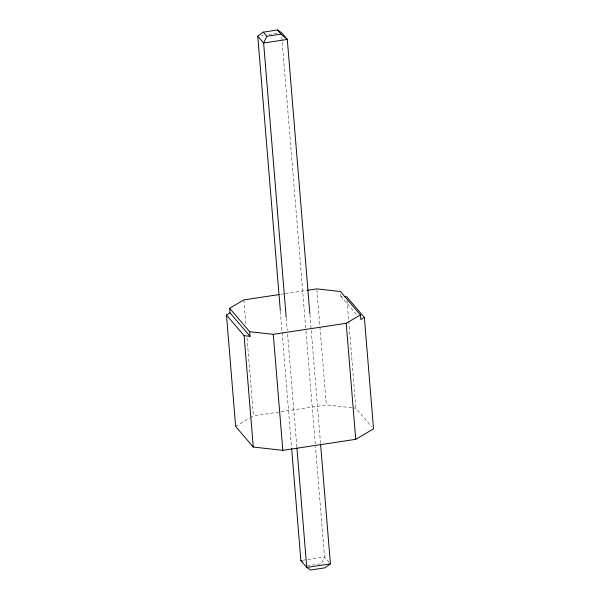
<?xml version="1.0" encoding="UTF-8"?>
<svg xmlns="http://www.w3.org/2000/svg" width="600" height="600" viewBox="0 0 600 600"><rect width="100%" height="100%" fill="white"/><g stroke="black" fill="none" stroke-linecap="round" stroke-linejoin="round"><path stroke-width="0.45" stroke-dasharray="3 2.25" d="M235.627 426.397L249.555 418.207M250.327 417.75L253.425 415.935L326.34 404.91L352.2 407.798M261.39 35.58L263.212 35.303M268.68 34.477L277.785 33.098M280.8 294.322L284.498 293.767M285.42 293.625L306.645 290.415M302.685 560.295L324.54 556.987L329.243 562.493M307.163 565.868L321.368 563.722L324.54 556.987L315.487 446.873M340.673 294.308L340.822 296.168L343.358 296.445M353.123 407.903L355.89 408.21L371.707 426.728M340.822 296.168L357.18 315.315M347.04 300.54L348.645 320.032M348.72 320.962L355.89 408.21M316.875 289.808L319.853 326.01M319.928 326.94L326.34 404.91M309.938 314.715L320.528 443.49M281.805 37.215L305.895 330.233M305.978 331.163L315.413 445.942M286.26 318.293L287.257 330.428M287.565 334.163L296.85 447.075M280.38 311.415L291.585 447.653M243.885 299.91L246.022 325.897M247.013 337.965L253.425 415.935"/><path stroke-width="0.9" d="M309.862 313.785L287.303 39.435L281.01 34.133L266.805 36.277L263.632 43.013L286.185 317.362M257.752 36.127L263.28 32.145L277.485 30L281.423 32.55L287.303 39.435L263.632 43.013L257.752 36.127L280.305 310.478M320.603 444.428L330.42 563.873L324.892 567.855L310.688 570L306.75 567.45L300.87 560.565L291.66 448.59M230.025 312.915L226.47 315.007L244.11 335.663L250.02 336.322L230.025 312.915L229.65 308.28L243.885 299.91L278.955 294.6M229.65 308.28L249.638 331.68L273.278 334.327L346.2 323.303L360.435 314.925L340.44 291.525L316.8 288.885L307.567 290.28M344.205 296.543L346.733 296.827L364.373 317.475L360.817 319.567L360.435 314.925M226.47 315.007L235.627 426.397L253.267 447.045L282.817 450.353L355.74 439.327L373.53 428.865L364.373 317.475M330.42 563.873L306.75 567.45L296.925 448.005M300.87 560.565L302.115 561.623M277.485 30L281.01 34.133M263.28 32.145L266.805 36.277M346.2 323.303L355.74 439.327M273.278 334.327L282.817 450.353M249.638 331.68L250.02 336.322M244.11 335.663L253.267 447.045"/></g></svg>
